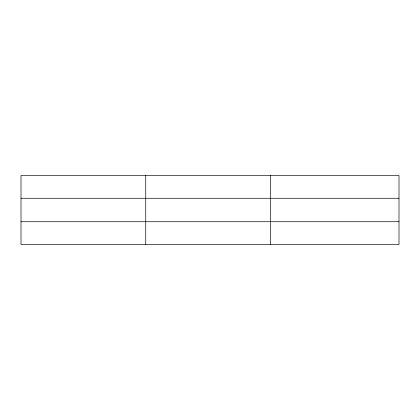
<?xml version="1.0" encoding="UTF-8"?>
<svg xmlns="http://www.w3.org/2000/svg" width="420" height="420" viewBox="0 0 420 420"><rect width="100%" height="100%" fill="white"/><g stroke="black" fill="none" stroke-linecap="round" stroke-linejoin="round"><path stroke-width="0.63" d="M145.74 244.487L145.74 175.513M270.48 244.487L270.48 175.513M399 198.272L399 175.513L21 175.513L21 244.487L399 244.487L399 198.272L21 198.272M21 221.728L399 221.728"/></g></svg>
